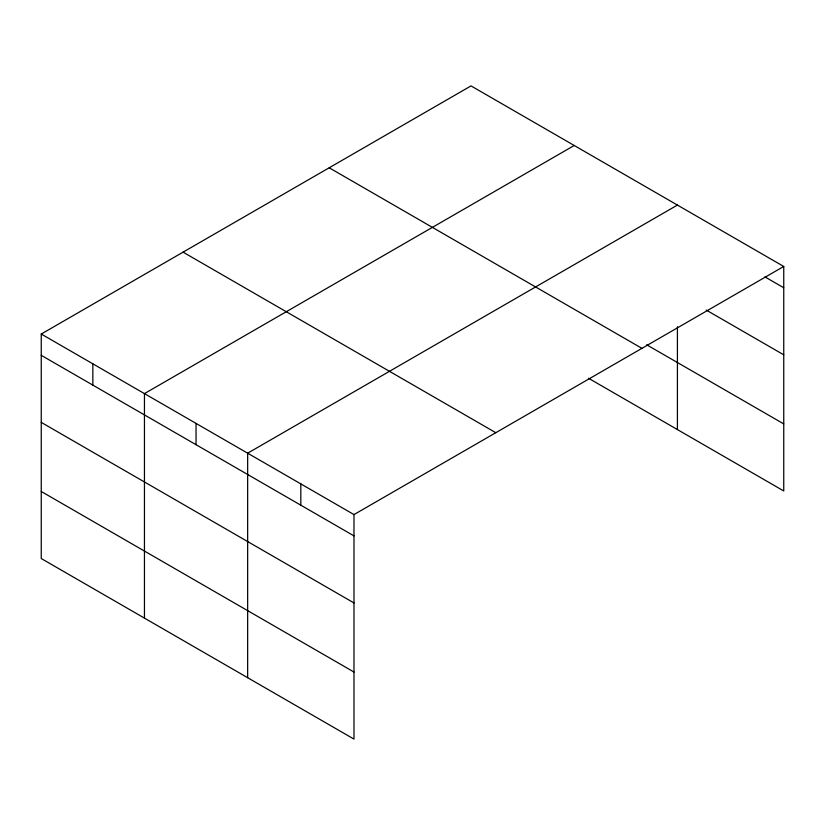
<?xml version="1.0" encoding="UTF-8"?>
<svg xmlns="http://www.w3.org/2000/svg" width="825" height="825" viewBox="0 0 825 825"><rect width="100%" height="100%" fill="white"/><g stroke="black" fill="none" stroke-linecap="round" stroke-linejoin="round"><path stroke-width="1.24" d="M588.493 378.242L783.75 490.968L783.75 266.465L471.013 85.903L41.25 334.032L41.25 558.535L353.987 739.097L353.987 514.583L783.75 266.465M574.221 145.489L144.447 393.618L144.447 618.121M677.418 205.074L247.655 453.193L247.655 677.707M764.919 276.891L783.75 287.76M706.221 310.056L783.75 354.822M646.676 344.778L783.75 423.906M329.196 167.784L641.922 348.346M183.078 252.151L495.804 432.702M41.25 334.032L353.987 514.583M41.25 355.327L353.987 535.889M41.25 422.39L353.987 602.941M41.25 491.483L353.987 672.035M677.418 326.7L677.418 429.577M300.816 483.893L300.816 505.189M196.051 423.411L196.051 444.706M92.854 363.825L92.854 385.12"/></g></svg>
